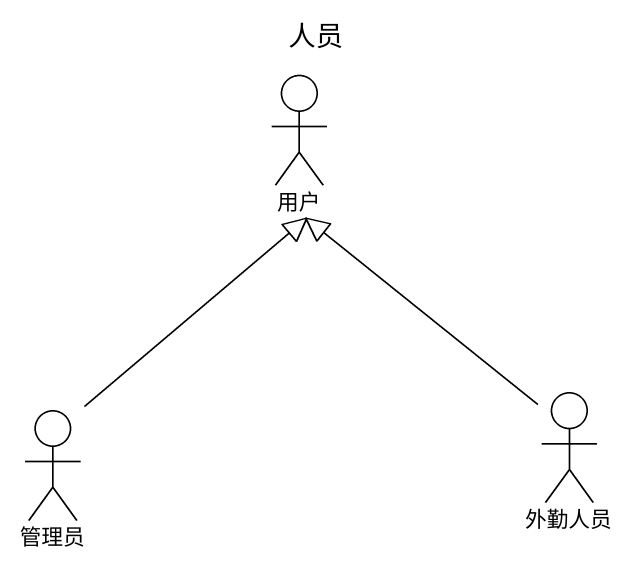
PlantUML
@startuml
title 人员
actor 用户
actor 管理员
actor 外勤人员
管理员 -up-|> 用户
外勤人员 -up-|> 用户
@enduml
